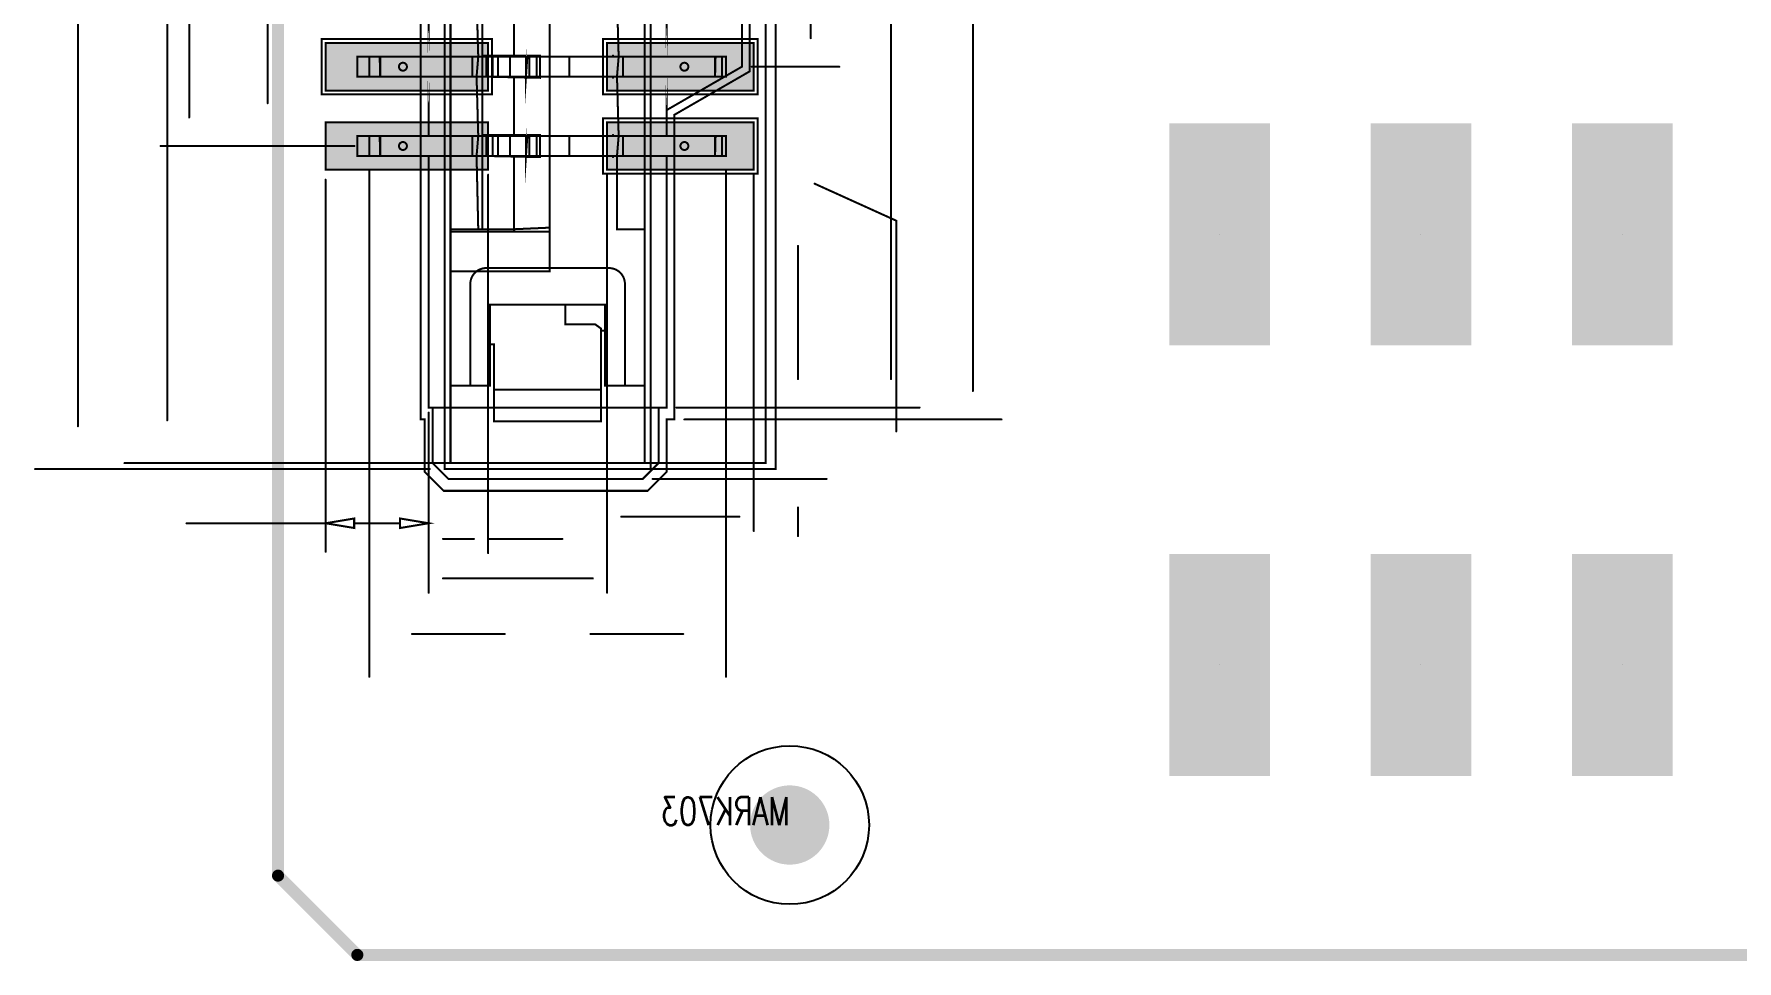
# Model space of a CAD drawing. Extents: x -3.1 to 96.3, y 0 to 53.4.
# Drawn here: x -3.14 to 18.34, y 0.02 to 11.71 of the extents above; entities that cross this region are included whole.
import ezdxf

# ---------------------------------------------------------------- set-up
doc = ezdxf.new("R2010")
doc.units = 0
doc.header["$MEASUREMENT"] = 0
doc.linetypes.add('KEEPOUT_00001000$0', pattern=[2, 1, 1])
doc.layers.get('0').update_dxf_attribs({"linetype": 'CONTINUOUS'})
for name, color, linetype in [('BOARD_OUTLINE_00', 43, 'CONTINUOUS'), ('DRIL_NPLTE_THRU_01', 3, 'CONTINUOUS'), ('DRIL_NPLTE_THRU_02', 146, 'CONTINUOUS'), ('DRIL_NPLTE_THRU_03', 176, 'CONTINUOUS'), ('DRIL_NPLTE_THRU_04', 56, 'CONTINUOUS'), ('DRIL_NPLTE_THRU_05', 176, 'CONTINUOUS'), ('DRIL_NPLTE_THRU_06', 1, 'CONTINUOUS'), ('DRIL_NPLTE_THRU_07', 34, 'CONTINUOUS'), ('DRIL_NPLTE_THRU_08', 176, 'CONTINUOUS'), ('DRIL_PLTE_THRU_01', 3, 'CONTINUOUS'), ('DRIL_PLTE_THRU_02', 146, 'CONTINUOUS'), ('DRIL_PLTE_THRU_03', 176, 'CONTINUOUS'), ('DRIL_PLTE_THRU_04', 56, 'CONTINUOUS'), ('DRIL_PLTE_THRU_05', 176, 'CONTINUOUS'), ('DRIL_PLTE_THRU_06', 1, 'CONTINUOUS'), ('DRIL_PLTE_THRU_07', 34, 'CONTINUOUS'), ('DRIL_PLTE_THRU_08', 176, 'CONTINUOUS'), ('KEEPOUT_01', 112, 'CONTINUOUS'), ('PADS_BOT', 5, 'CONTINUOUS'), ('PADS_INNER', 106, 'CONTINUOUS'), ('PADS_TOP', 106, 'CONTINUOUS'), ('PART_BOT_2DLINE_20', 222, 'CONTINUOUS'), ('PART_NAME_08', 216, 'CONTINUOUS')]:
    doc.layers.add(name, color=color, linetype=linetype)
doc.styles.add('W0$05', font='simplex', dxfattribs={"width": 0.75})

# ---------------------------------------------------------------- blocks, each defined once
blk = doc.blocks.new('SMOOTH_0$1524')
at = {"const_width": 0.0762}
blk.add_lwpolyline([(-0.0381, 0, 1), (0.0381, 0, 1)], format="xyb", close=True, dxfattribs=at)
blk = doc.blocks.new('BOARD_9583')
at = {"layer": 'BOARD_OUTLINE_00', "const_width": 0.152}
blk.add_lwpolyline([(0, 1), (1, 0), (86, 0), (87, 1), (87, 51.009), (86, 52.009), (1, 52.009), (0, 51.009)], close=True, dxfattribs=at)
at = {"layer": 'BOARD_OUTLINE_00'}
for p in [(0, 1), (1, 0)]:
    blk.add_blockref('SMOOTH_0$1524', p, dxfattribs=at)
blk = doc.blocks.new('DRIL_HOLE_0')
blk.add_lwpolyline([(0, 0, 1), (0, 0, 1)], format="xyb", close=True)
blk = doc.blocks.new('PAD_2')
blk.add_lwpolyline([(0, 0), (0, 0)])
blk = doc.blocks.new('PAD_22')
at = {"const_width": 1.27}
blk.add_lwpolyline([(-1.4, 0), (1.4, 0)], dxfattribs=at)
blk = doc.blocks.new('STK_BOT_109')
at = {"layer": 'DRIL_PLTE_THRU_01'}
blk.add_blockref('DRIL_HOLE_0', (0, 0), dxfattribs=at)
at = {"layer": 'DRIL_PLTE_THRU_02'}
blk.add_blockref('DRIL_HOLE_0', (0, 0), dxfattribs=at)
at = {"layer": 'DRIL_PLTE_THRU_03'}
blk.add_blockref('DRIL_HOLE_0', (0, 0), dxfattribs=at)
at = {"layer": 'DRIL_PLTE_THRU_04'}
blk.add_blockref('DRIL_HOLE_0', (0, 0), dxfattribs=at)
at = {"layer": 'DRIL_PLTE_THRU_05'}
blk.add_blockref('DRIL_HOLE_0', (0, 0), dxfattribs=at)
at = {"layer": 'DRIL_PLTE_THRU_06'}
blk.add_blockref('DRIL_HOLE_0', (0, 0), dxfattribs=at)
at = {"layer": 'DRIL_PLTE_THRU_07'}
blk.add_blockref('DRIL_HOLE_0', (0, 0), dxfattribs=at)
at = {"layer": 'DRIL_PLTE_THRU_08'}
blk.add_blockref('DRIL_HOLE_0', (0, 0), dxfattribs=at)
at = {"layer": 'PADS_BOT', "rotation": 90}
blk.add_blockref('PAD_22', (0, 0), dxfattribs=at)
at = {"layer": 'PADS_INNER'}
blk.add_blockref('PAD_2', (0, 0), dxfattribs=at)
at = {"layer": 'PADS_TOP'}
blk.add_blockref('PAD_2', (0, 0), dxfattribs=at)
blk = doc.blocks.new('SYM_BOT_38')
for p in [(19.05, 2.715), (21.59, 2.715), (24.13, 2.715), (19.05, -2.715), (21.59, -2.715), (24.13, -2.715)]:
    blk.add_blockref('STK_BOT_109', p)
blk = doc.blocks.new('PART_BOT_161')
blk.add_blockref('SYM_BOT_38', (0, 0))
blk = doc.blocks.new('SMOOTH_0$0254')
at = {"const_width": 0.0127}
blk.add_lwpolyline([(-0.00635, 0, 1), (0.00635, 0, 1)], format="xyb", close=True, dxfattribs=at)
blk = doc.blocks.new('PART_BODY_BOT_9582')
at = {"layer": 'PART_BOT_2DLINE_20', "const_width": 0.0254}
for points in [[(11.075, 1.487), (11.075, 6.465)], [(10.535, 5.925), (1.26, 5.925)], [(11, 1.412), (11, 5.337)], [(10.46, 4.797), (0.958, 4.797)], [(7, 2.525), (7, 4.881)], [(6.64, 4.521), (-6.64, 4.521)], [(11.759, 4.555), (11.759, 2.8), (11.699, 2.44), (11.819, 2.44), (11.759, 2.8)], [(7, 2.437), (7, 4.071)], [(6.46, 3.531), (0.742, 3.531)], [(12.119, 2.8), (7.425, 2.8)], [(11.759, 1.86), (11.759, 2.44)], [(13.696, 2.25), (7.313, 2.25)], [(5.875, 2.118), (6.125, 2.112), (5.875, 2.112)], [(6.875, 2.118), (7.125, 2.112), (6.875, 2.112)], [(13.156, 0.54), (13.156, 1.71)], [(5.875, 1.5), (5.125, 1.5), (5.875, 1.5)], [(6.125, 1.5), (6.875, 1.5), (6.125, 1.5)], [(10.425, 1.5), (12.136, 1.5), (10.362, 1.5), (12.635, 1.5)], [(11.956, 0.93), (11.956, 1.32)], [(12.455, -0.57), (12.455, 1.32)], [(8.58, 1.225), (8.58, -0.025), (-8.58, -0.025), (-8.58, 1.225)], [(8.03, -0.025), (8.05, 0.425), (8.05, 1.225), (8.05, 0.875), (7.125, 0.896), (6.875, 0.875), (6.125, 0.896), (5.875, 0.875), (5.125, 0.896)], [(8.08, -0.025), (8.08, 1.225)], [(10.025, 1.225), (10.025, 0.725), (9, 0.725), (9, -0.725), (10.025, -0.725), (10.025, -1.225)], [(8.05, 0.825), (-8.05, 0.825)], [(5.875, 0.095), (5.86, 0.825), (5.86, 0.095), (6.14, 0.095), (6.125, 0.825), (6.125, 0.095)], [(6.125, 0.775), (5.875, 0.775)], [(6.125, 0.695), (5.875, 0.695)], [(6.875, 0.095), (6.86, 0.825), (6.86, 0.095), (7.14, 0.095), (7.125, 0.825), (7.125, 0.095)], [(7.125, 0.775), (6.875, 0.775)], [(7.125, 0.695), (6.875, 0.695)], [(12.136, 0.75), (7.362, 0.75)], [(9, -0.225), (9.25, -0.225), (9.25, -0.601), (9.304, -0.675), (10.475, -0.675), (10.475, 0.675), (9.5, 0.675), (9.5, 0.725)], [(10.075, -0.675), (10.075, 0.675)], [(11.956, -0.187), (11.956, 0.75)], [(5.86, 0.425), (5.14, 0.425)], [(6.125, 0.627), (5.875, 0.627)], [(6.125, 0.475), (5.875, 0.475)], [(6.86, 0.425), (6.14, 0.425)], [(7.125, 0.627), (6.875, 0.627)], [(7.125, 0.475), (6.875, 0.475)], [(8.08, 0.425), (7.14, 0.425)], [(5.875, 0.256), (6.125, 0.273), (5.875, 0.273)], [(6.125, 0.23), (5.875, 0.23)], [(6.875, 0.256), (7.125, 0.273), (6.875, 0.273)], [(7.125, 0.23), (6.875, 0.23)], [(6.125, 0.14), (5.875, 0.14)], [(7.125, 0.14), (6.875, 0.14)], [(6.125, -0.273), (5.875, -0.273)], [(7.125, -0.273), (6.875, -0.273)], [(13.156, -1.71), (13.156, -0.54)], [(5.875, -0.825), (5.86, -0.825)], [(6.14, -0.825), (6.125, -0.825)], [(6.875, -0.825), (6.86, -0.825)], [(7.14, -0.825), (7.125, -0.825)], [(12.635, -0.75), (7.362, -0.75)], [(11.856, -0.75), (7.425, -0.75)], [(9.33, -0.725), (9.33, -0.675)], [(5.125, -0.875), (5.875, -0.896), (6.125, -0.875), (6.875, -0.896), (7.125, -0.875), (8.05, -0.875), (8.05, -1.225)], [(11.676, -2.42), (11.676, -0.93)], [(11.075, -1.3), (-11.075, -1.3)], [(11, -1.225), (-11, -1.225)], [(5.875, -1.5), (5.125, -1.5), (5.875, -1.5)], [(6.125, -1.5), (6.875, -1.5), (6.125, -1.5)], [(11.2, -3.518), (11.2, -1.325)], [(10.3, -4.691), (10.3, -1.625), (10.3, -3.518)], [(10.45, -5.725), (10.45, -1.725)], [(5.875, -2.118), (6.125, -2.112), (5.875, -2.112)], [(6.875, -2.118), (7.125, -2.112), (6.875, -2.112)], [(13.696, -2.25), (7.313, -2.25)], [(6, -3.679), (6, -2.575)], [(11.856, -2.6), (7.362, -2.6)], [(9.94, -3.158), (8.26, -3.158)], [(11.92, -3.158), (11.56, -3.158)], [(5.64, -3.319), (-5.64, -3.319)], [(10.601, -4.397), (7.942, -4.397), (7.475, -3.367)], [(9.94, -4.331), (-9.94, -4.331)], [(10.09, -5.365), (-10.09, -5.365)]]:
    blk.add_lwpolyline(points, dxfattribs=at)
for points in [[(6.35, 0.7), (5.65, 0.7), (5.65, 2.85), (6.35, 2.85)], [(6.3, 0.75), (6.3, 2.8), (5.7, 2.8), (5.7, 0.75)], [(7.3, 0.75), (6.7, 0.75), (6.7, 2.8), (7.3, 2.8)], [(7.3, 2.8), (6.7, 2.8), (6.7, 0.75), (7.3, 0.75)], [(6.125, 0.95), (6.125, 2.4), (5.875, 2.4), (5.875, 0.95), (6.125, 0.95), (6.125, 2.4), (5.875, 2.4), (5.875, 0.95)], [(7.125, 0.95), (7.125, 2.4), (6.875, 2.4), (6.875, 0.95)], [(6.875, 0.95), (6.875, 2.4), (7.125, 2.4), (7.125, 0.95)], [(11, -2.75), (-11, -2.75), (-11, 1.225), (-7.125, 1.225), (-7.125, 2.25), (-6.875, 2.25), (-6.875, -2.25), (-7.125, -2.25), (-7.125, -1.225), (-11, -1.225), (-11, 1.225), (11, 1.225)], [(5.875, -2.25), (5.875, -1.225), (5.125, -1.225), (5.125, -2.25), (4.875, -2.25), (4.875, 2.25), (5.125, 2.25), (5.125, 1.225), (5.875, 1.225), (5.875, 2.25), (6.125, 2.25), (6.125, -2.25)], [(11, -1.225), (11, 1.225), (7.125, 1.225), (7.125, 2.25), (6.875, 2.25), (6.875, 1.225), (6.125, 1.225), (6.125, 2.25), (5.875, 2.25), (5.875, -2.25), (6.125, -2.25), (6.125, -1.225), (6.875, -1.225), (6.875, -2.25), (7.125, -2.25), (7.125, 2.25), (6.875, 2.25), (6.875, -2.25), (7.125, -2.25), (7.125, -1.225)], [(11.759, 1.5), (11.699, 1.86), (11.819, 1.86)], [(10.45, -1.6), (10.45, -1.5), (11.112, -1.5), (11.35, -1.262), (11.35, 1.312), (11.112, 1.55), (10.45, 1.55), (10.45, 1.6), (-10.45, 1.6), (-10.45, 1.55), (-11.112, 1.55), (-11.35, 1.312), (-11.35, -1.262), (-11.112, -1.5), (-10.45, -1.5), (-10.45, -1.6), (-6.606, -1.6), (-6.058, -2.55), (6.058, -2.55), (6.606, -1.6)], [(10.3, -1.5), (10.3, 1.5), (7.125, 1.5), (10.3, 1.5), (10.3, -1.5), (7.125, -1.5)], [(11.075, -2.875), (-11.075, -2.875), (-11.075, 1.3), (11.075, 1.3)], [(11.2, -1.2), (11.2, 1.25), (11, 1.45), (10.3, 1.45), (11, 1.45), (11, -1.4), (11, 1.45), (11.2, 1.25), (11.2, -1.2), (11, -1.4), (10.3, -1.4), (11, -1.4)], [(6.35, -2.65), (5.65, -2.65), (5.65, -0.7), (6.35, -0.7)], [(6.3, -2.6), (6.3, -0.75), (5.7, -0.75), (5.7, -2.6)], [(7.35, -2.65), (6.65, -2.65), (6.65, -0.7), (7.35, -0.7)], [(7.3, -2.6), (7.3, -0.75), (6.7, -0.75), (6.7, -2.6)], [(6.125, -2.2), (6.125, -0.95), (5.875, -0.95), (5.875, -2.2), (6.125, -2.2), (6.125, -0.95), (5.875, -0.95), (5.875, -2.2)], [(7.125, -0.95), (6.875, -0.95), (6.875, -2.2), (7.125, -2.2), (7.125, -0.95), (6.875, -0.95), (6.875, -2.2), (7.125, -2.2)], [(6, -2.45), (6.548, -1.5), (6, -2.45), (-6, -2.45), (-6.548, -1.5), (-6, -2.45)]]:
    blk.add_lwpolyline(points, close=True, dxfattribs=at)
for points in [[(5.95, 1.825, 1), (6.05, 1.825, 1), (5.95, 1.825)], [(6.95, 1.825, 1), (7.05, 1.825, 1), (6.95, 1.825)], [(10.025, 0.975), (8.74, 0.975, 0.414214), (8.54, 0.775), (8.54, -0.775, 0.414214), (8.74, -0.975), (10.025, -0.975)], [(5.95, -1.725, 1), (6.05, -1.725, 1), (5.95, -1.725)], [(6.95, -1.725, 1), (7.05, -1.725, 1), (6.95, -1.725)]]:
    blk.add_lwpolyline(points, format="xyb", dxfattribs=at)
at = {"layer": 'PART_BOT_2DLINE_20'}
for p in [(11.075, 6.465), (10.535, 5.925), (11, 5.337), (7, 4.881), (10.46, 4.797), (6.64, 4.521), (11.759, 4.555), (7, 4.071), (6.46, 3.531), (5.65, 2.85), (5.7, 2.8), (6.3, 2.8), (6.35, 2.85), (6.7, 2.8), (6.7, 2.8), (7.3, 2.8), (7.3, 2.8), (7.425, 2.8), (11.759, 2.8), (11.759, 2.8), (12.119, 2.8), (5.875, 2.4), (5.875, 2.4), (6.125, 2.4), (6.125, 2.4), (6.875, 2.4), (6.875, 2.4), (7, 2.525), (7, 2.437), (7.125, 2.4), (7.125, 2.4), (11.699, 2.44), (11.759, 2.44), (11.819, 2.44), (5.875, 2.25), (5.875, 2.25), (6.125, 2.25), (6.125, 2.25), (6.875, 2.25), (6.875, 2.25), (7.125, 2.25), (7.125, 2.25), (7.313, 2.25), (13.696, 2.25), (5.875, 2.118), (5.875, 2.112), (6.125, 2.112), (6.875, 2.118), (6.875, 2.112), (7.125, 2.112), (5.95, 1.825), (6.05, 1.825), (6.95, 1.825), (7.05, 1.825), (11.699, 1.86), (11.759, 1.86), (11.819, 1.86), (13.156, 1.71), (5.875, 1.5), (5.875, 1.5), (6.125, 1.5), (6.125, 1.5), (6.875, 1.5), (7.125, 1.5), (10.3, 1.5), (10.3, 1.5), (10.362, 1.5), (10.425, 1.5), (10.45, 1.6), (10.45, 1.55), (11.112, 1.55), (11.759, 1.5), (12.136, 1.5), (12.635, 1.5), (10.3, 1.45), (11, 1.45), (11, 1.45), (11, 1.45), (11, 1.412), (11.075, 1.487), (11.075, 1.3), (11.35, 1.312), (11.956, 1.32), (12.455, 1.32), (5.875, 1.225), (6.125, 1.225), (6.875, 1.225), (7.125, 1.225), (8.05, 1.225), (8.08, 1.225), (8.58, 1.225), (10.025, 1.225), (11, 1.225), (11, 1.225), (11.2, 1.25), (11.2, 1.25), (5.875, 0.95), (5.875, 0.95), (5.875, 0.875), (6.125, 0.95), (6.125, 0.95), (6.125, 0.896), (6.875, 0.95), (6.875, 0.95), (6.875, 0.875), (7.125, 0.95), (7.125, 0.95), (7.125, 0.896), (8.05, 0.875), (8.74, 0.975), (10.025, 0.975), (11.956, 0.93), (5.65, 0.7), (5.7, 0.75), (5.86, 0.825), (5.875, 0.775), (5.875, 0.695), (6.125, 0.825), (6.125, 0.775), (6.125, 0.695), (6.3, 0.75), (6.35, 0.7), (6.7, 0.75), (6.7, 0.75), (6.86, 0.825), (6.875, 0.775), (6.875, 0.695), (7.125, 0.825), (7.125, 0.775), (7.125, 0.695), (7.3, 0.75), (7.3, 0.75), (7.362, 0.75), (8.05, 0.825), (9, 0.725), (9.5, 0.725), (9.5, 0.675), (10.025, 0.725), (10.075, 0.675), (10.475, 0.675), (11.956, 0.75), (12.136, 0.75), (5.86, 0.425), (5.875, 0.627), (5.875, 0.475), (6.125, 0.627), (6.125, 0.475), (6.14, 0.425), (6.86, 0.425), (6.875, 0.627), (6.875, 0.475), (7.125, 0.627), (7.125, 0.475), (7.14, 0.425), (8.05, 0.425), (8.08, 0.425), (13.156, 0.54), (5.875, 0.273), (5.875, 0.256), (5.875, 0.23), (6.125, 0.273), (6.125, 0.23), (6.875, 0.273), (6.875, 0.256), (6.875, 0.23), (7.125, 0.273), (7.125, 0.23), (5.86, 0.095), (5.875, 0.14), (5.875, 0.095), (6.125, 0.14), (6.125, 0.095), (6.14, 0.095), (6.86, 0.095), (6.875, 0.14), (6.875, 0.095), (7.125, 0.14), (7.125, 0.095), (7.14, 0.095), (8.03, -0.025), (8.08, -0.025), (8.58, -0.025), (9, -0.225), (9.25, -0.225), (11.956, -0.187), (5.875, -0.273), (6.125, -0.273), (6.875, -0.273), (7.125, -0.273), (9.25, -0.601), (12.455, -0.57), (13.156, -0.54), (5.65, -0.7), (5.7, -0.75), (5.86, -0.825), (5.875, -0.825), (6.125, -0.825), (6.14, -0.825), (6.3, -0.75), (6.35, -0.7), (6.65, -0.7), (6.7, -0.75), (6.86, -0.825), (6.875, -0.825), (7.125, -0.825), (7.14, -0.825), (7.3, -0.75), (7.35, -0.7), (7.362, -0.75), (7.425, -0.75), (9, -0.725), (9.304, -0.675), (9.33, -0.675), (9.33, -0.725), (10.025, -0.725), (10.075, -0.675), (10.475, -0.675), (11.856, -0.75), (12.635, -0.75), (5.875, -0.896), (5.875, -0.95), (5.875, -0.95), (6.125, -0.875), (6.125, -0.95), (6.125, -0.95), (6.875, -0.896), (6.875, -0.95), (6.875, -0.95), (7.125, -0.875), (7.125, -0.95), (7.125, -0.95), (8.05, -0.875), (11.676, -0.93), (5.875, -1.225), (6.125, -1.225), (6.875, -1.225), (7.125, -1.225), (8.05, -1.225), (10.025, -1.225), (11, -1.225), (11, -1.225), (11.075, -1.3), (11.2, -1.2), (11.2, -1.2), (11.35, -1.262), (5.875, -1.5), (5.875, -1.5), (6.125, -1.5), (6.125, -1.5), (6.548, -1.5), (6.875, -1.5), (7.125, -1.5), (10.3, -1.4), (10.3, -1.5), (10.3, -1.5), (10.45, -1.5), (11, -1.4), (11, -1.4), (11, -1.4), (11.112, -1.5), (11.2, -1.325), (5.95, -1.725), (6.05, -1.725), (6.606, -1.6), (6.95, -1.725), (7.05, -1.725), (10.3, -1.625), (10.45, -1.6), (10.45, -1.725), (13.156, -1.71), (5.875, -2.112), (5.875, -2.118), (6.125, -2.112), (6.875, -2.112), (6.875, -2.118), (7.125, -2.112), (5.875, -2.2), (5.875, -2.2), (5.875, -2.25), (5.875, -2.25), (6.125, -2.2), (6.125, -2.2), (6.125, -2.25), (6.125, -2.25), (6.875, -2.2), (6.875, -2.2), (6.875, -2.25), (6.875, -2.25), (7.125, -2.2), (7.125, -2.2), (7.125, -2.25), (7.125, -2.25), (7.313, -2.25), (13.696, -2.25), (6, -2.45), (6, -2.45), (6, -2.575), (6.058, -2.55), (11.676, -2.42), (5.65, -2.65), (5.7, -2.6), (6.3, -2.6), (6.35, -2.65), (6.65, -2.65), (6.7, -2.6), (7.3, -2.6), (7.35, -2.65), (7.362, -2.6), (11, -2.75), (11.856, -2.6), (11.075, -2.875), (8.26, -3.158), (9.94, -3.158), (11.56, -3.158), (11.92, -3.158), (5.64, -3.319), (7.475, -3.367), (10.3, -3.518), (11.2, -3.518), (6, -3.679), (7.942, -4.397), (9.94, -4.331), (10.601, -4.397), (10.3, -4.691), (10.09, -5.365), (10.45, -5.725)]:
    blk.add_blockref('SMOOTH_0$0254', p, dxfattribs=at)
blk = doc.blocks.new('PAD_0')
blk.add_lwpolyline([(0, 0, 1), (0, 0, 1)], format="xyb", close=True)
blk = doc.blocks.new('PAD_54')
at = {"const_width": 0.6}
blk.add_lwpolyline([(-1.025, 0), (1.025, 0)], dxfattribs=at)
blk = doc.blocks.new('STK_BOT_90')
at = {"layer": 'DRIL_PLTE_THRU_01'}
blk.add_blockref('DRIL_HOLE_0', (0, 0), dxfattribs=at)
at = {"layer": 'DRIL_PLTE_THRU_02'}
blk.add_blockref('DRIL_HOLE_0', (0, 0), dxfattribs=at)
at = {"layer": 'DRIL_PLTE_THRU_03'}
blk.add_blockref('DRIL_HOLE_0', (0, 0), dxfattribs=at)
at = {"layer": 'DRIL_PLTE_THRU_04'}
blk.add_blockref('DRIL_HOLE_0', (0, 0), dxfattribs=at)
at = {"layer": 'DRIL_PLTE_THRU_05'}
blk.add_blockref('DRIL_HOLE_0', (0, 0), dxfattribs=at)
at = {"layer": 'DRIL_PLTE_THRU_06'}
blk.add_blockref('DRIL_HOLE_0', (0, 0), dxfattribs=at)
at = {"layer": 'DRIL_PLTE_THRU_07'}
blk.add_blockref('DRIL_HOLE_0', (0, 0), dxfattribs=at)
at = {"layer": 'DRIL_PLTE_THRU_08'}
blk.add_blockref('DRIL_HOLE_0', (0, 0), dxfattribs=at)
at = {"layer": 'PADS_BOT', "rotation": 90}
blk.add_blockref('PAD_54', (0, 0), dxfattribs=at)
at = {"layer": 'PADS_INNER'}
blk.add_blockref('PAD_0', (0, 0), dxfattribs=at)
at = {"layer": 'PADS_TOP'}
blk.add_blockref('PAD_0', (0, 0), dxfattribs=at)
blk = doc.blocks.new('PAD_55')
at = {"const_width": 0.6}
blk.add_lwpolyline([(-0.925, 0), (0.925, 0)], dxfattribs=at)
blk = doc.blocks.new('STK_BOT_91')
at = {"layer": 'DRIL_PLTE_THRU_01'}
blk.add_blockref('DRIL_HOLE_0', (0, 0), dxfattribs=at)
at = {"layer": 'DRIL_PLTE_THRU_02'}
blk.add_blockref('DRIL_HOLE_0', (0, 0), dxfattribs=at)
at = {"layer": 'DRIL_PLTE_THRU_03'}
blk.add_blockref('DRIL_HOLE_0', (0, 0), dxfattribs=at)
at = {"layer": 'DRIL_PLTE_THRU_04'}
blk.add_blockref('DRIL_HOLE_0', (0, 0), dxfattribs=at)
at = {"layer": 'DRIL_PLTE_THRU_05'}
blk.add_blockref('DRIL_HOLE_0', (0, 0), dxfattribs=at)
at = {"layer": 'DRIL_PLTE_THRU_06'}
blk.add_blockref('DRIL_HOLE_0', (0, 0), dxfattribs=at)
at = {"layer": 'DRIL_PLTE_THRU_07'}
blk.add_blockref('DRIL_HOLE_0', (0, 0), dxfattribs=at)
at = {"layer": 'DRIL_PLTE_THRU_08'}
blk.add_blockref('DRIL_HOLE_0', (0, 0), dxfattribs=at)
at = {"layer": 'PADS_BOT', "rotation": 90}
blk.add_blockref('PAD_55', (0, 0), dxfattribs=at)
at = {"layer": 'PADS_INNER'}
blk.add_blockref('PAD_0', (0, 0), dxfattribs=at)
at = {"layer": 'PADS_TOP'}
blk.add_blockref('PAD_0', (0, 0), dxfattribs=at)
blk = doc.blocks.new('SYM_BOT_40')
for name, p in [('PART_BODY_BOT_9582', (0, 0)), ('STK_BOT_90', (6, 1.775)), ('STK_BOT_90', (7, 1.775)), ('STK_BOT_91', (6, -1.675)), ('STK_BOT_91', (7, -1.675))]:
    blk.add_blockref(name, p)
blk = doc.blocks.new('PART_BOT_297')
blk.add_blockref('SYM_BOT_40', (0, 0))
blk = doc.blocks.new('PART_BODY_BOT_9598')
at = {"layer": 'KEEPOUT_01', "linetype": 'KEEPOUT_00001000$0'}
blk.add_lwpolyline([(-1, 0, 1), (1, 0, 1)], format="xyb", close=True, dxfattribs=at)
blk = doc.blocks.new('PAD_59')
at = {"const_width": 0.5}
blk.add_lwpolyline([(0, -0.25, 1), (0, 0.25, 1)], format="xyb", close=True, dxfattribs=at)
blk = doc.blocks.new('STK_BOT_71')
at = {"layer": 'DRIL_NPLTE_THRU_01'}
blk.add_blockref('DRIL_HOLE_0', (0, 0), dxfattribs=at)
at = {"layer": 'DRIL_NPLTE_THRU_02'}
blk.add_blockref('DRIL_HOLE_0', (0, 0), dxfattribs=at)
at = {"layer": 'DRIL_NPLTE_THRU_03'}
blk.add_blockref('DRIL_HOLE_0', (0, 0), dxfattribs=at)
at = {"layer": 'DRIL_NPLTE_THRU_04'}
blk.add_blockref('DRIL_HOLE_0', (0, 0), dxfattribs=at)
at = {"layer": 'DRIL_NPLTE_THRU_05'}
blk.add_blockref('DRIL_HOLE_0', (0, 0), dxfattribs=at)
at = {"layer": 'DRIL_NPLTE_THRU_06'}
blk.add_blockref('DRIL_HOLE_0', (0, 0), dxfattribs=at)
at = {"layer": 'DRIL_NPLTE_THRU_07'}
blk.add_blockref('DRIL_HOLE_0', (0, 0), dxfattribs=at)
at = {"layer": 'DRIL_NPLTE_THRU_08'}
blk.add_blockref('DRIL_HOLE_0', (0, 0), dxfattribs=at)
at = {"layer": 'PADS_BOT'}
blk.add_blockref('PAD_59', (0, 0), dxfattribs=at)
at = {"layer": 'PADS_INNER'}
blk.add_blockref('PAD_0', (0, 0), dxfattribs=at)
at = {"layer": 'PADS_TOP'}
blk.add_blockref('PAD_0', (0, 0), dxfattribs=at)
blk = doc.blocks.new('SYM_BOT_55')
for name in ['PART_BODY_BOT_9598', 'STK_BOT_71']:
    blk.add_blockref(name, (0, 0))
blk = doc.blocks.new('PART_BOT_333')
blk.add_blockref('SYM_BOT_55', (0, 0))
at = {"layer": 'PART_NAME_08', "style": 'W0$05', "width": 0.75}
blk.add_text('MARK703', height=0.35, dxfattribs=at).set_placement((0, 0))

msp = doc.modelspace()

# ---------------------------------------------------------------- block references
msp.add_blockref('BOARD_9583', (-0.0641, 0.0914))
at = {"xscale": -1, "rotation": 90}
msp.add_blockref('PART_BOT_297', (3.3359, 17.2954), dxfattribs=at)
at = {"xscale": -1}
for name, p in [('PART_BOT_161', (35.941, 6.4643)), ('PART_BOT_333', (6.39, 1.73))]:
    msp.add_blockref(name, p, dxfattribs=at)

doc.saveas('drawing.dxf')
